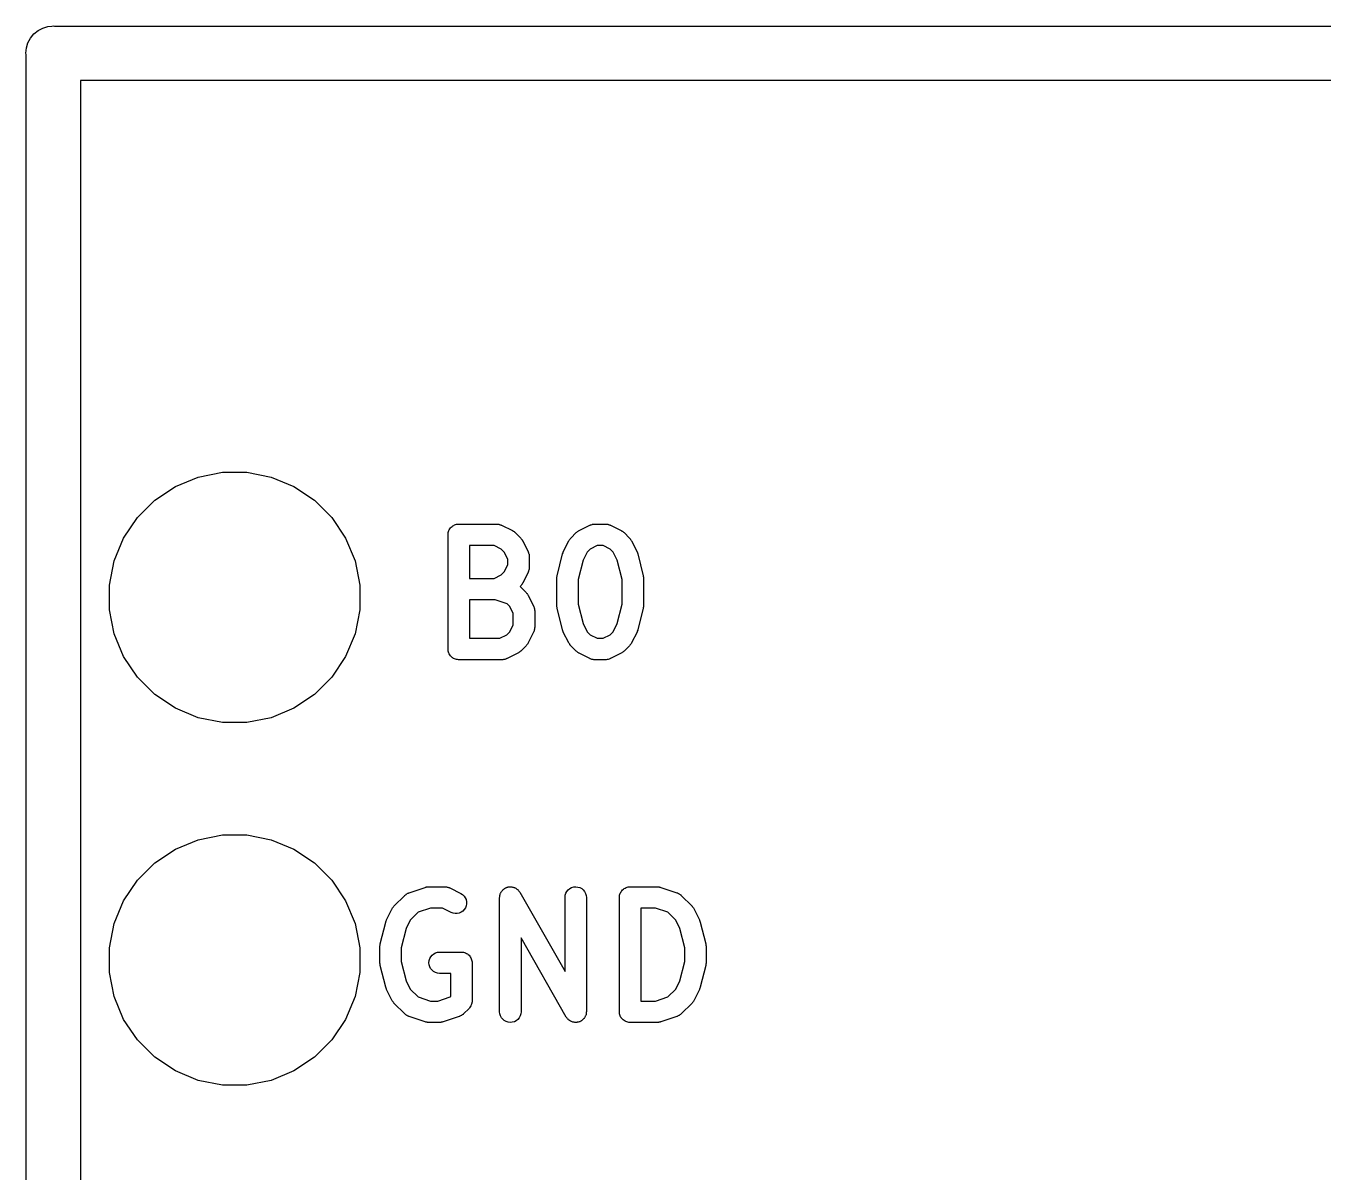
# Model space of a CAD drawing. Extents: x 333.8 to 352, y -81 to -25.2.
# Drawn here: x 333.82 to 342.9, y -33.23 to -25.21 of the extents above; entities that cross this region are included whole.
import ezdxf

# ---------------------------------------------------------------- set-up
doc = ezdxf.new("R2010")
doc.units = 0
doc.layers.add('BLACK', color=7, linetype='CONTINUOUS')

msp = doc.modelspace()

# ---------------------------------------------------------------- linework, layer by layer
at = {"layer": 'BLACK', "linetype": 'CONTINUOUS'}
for p, q in [((333.875, -25.2646), (333.904, -25.2408)), ((333.904, -25.2408), (333.937, -25.2232)), ((333.937, -25.2232), (333.973, -25.2123)), ((333.973, -25.2123), (334.001, -25.2095)), ((334.001, -25.2095), (334.01, -25.2086)), ((334.01, -25.2086), (334.019, -25.2095)), ((334.019, -25.2095), (351.781, -25.2095)), ((333.822, -25.3627), (333.833, -25.3267)), ((333.833, -25.3267), (333.851, -25.2937)), ((333.851, -25.2937), (333.875, -25.2646)), ((333.819, -25.4), (333.822, -25.3627)), ((333.82, -25.4094), (333.819, -25.4)), ((333.82, -58.4106), (333.82, -25.4094)), ((334.2, -25.5905), (334.2, -58.2295)), ((351.599, -25.5905), (334.2, -25.5905)), ((334.865, -28.4334), (335.024, -28.3674)), ((335.024, -28.3674), (335.194, -28.3337)), ((335.194, -28.3337), (335.366, -28.3337)), ((335.366, -28.3337), (335.536, -28.3674)), ((335.536, -28.3674), (335.695, -28.4334)), ((334.721, -28.5293), (334.865, -28.4334)), ((335.695, -28.4334), (335.839, -28.5293)), ((334.599, -28.6514), (334.721, -28.5293)), ((335.839, -28.5293), (335.961, -28.6514)), ((334.503, -28.7949), (334.599, -28.6514)), ((335.961, -28.6514), (336.057, -28.7949)), ((336.774, -28.7638), (336.775, -28.7568)), ((336.774, -28.7709), (336.774, -28.7638)), ((336.774, -28.7714), (336.774, -28.7709)), ((336.774, -28.7719), (336.774, -28.7714)), ((336.774, -28.7714), (336.774, -28.7714)), ((336.774, -28.7714), (336.774, -28.7714)), ((336.774, -29.5719), (336.774, -28.7719)), ((336.775, -28.7563), (336.777, -28.7496)), ((336.775, -28.7566), (336.775, -28.7563)), ((336.775, -28.7568), (336.775, -28.7566)), ((336.777, -28.7496), (336.779, -28.7428)), ((336.779, -28.7428), (336.78, -28.7426)), ((336.78, -28.7424), (336.783, -28.7361)), ((336.78, -28.7426), (336.78, -28.7424)), ((336.783, -28.7361), (336.786, -28.73)), ((336.786, -28.73), (336.787, -28.7298)), ((336.787, -28.7295), (336.791, -28.7241)), ((336.787, -28.7298), (336.787, -28.7295)), ((336.791, -28.7241), (336.796, -28.7187)), ((336.796, -28.7183), (336.802, -28.7139)), ((336.796, -28.7185), (336.796, -28.7183)), ((336.796, -28.7187), (336.796, -28.7185)), ((336.802, -28.7139), (336.807, -28.7094)), ((336.807, -28.7091), (336.814, -28.7059)), ((336.807, -28.7093), (336.807, -28.7091)), ((336.807, -28.7094), (336.807, -28.7093)), ((336.814, -28.7059), (336.82, -28.7026)), ((336.82, -28.7024), (336.827, -28.7004)), ((336.82, -28.7025), (336.82, -28.7024)), ((336.82, -28.7026), (336.82, -28.7025)), ((336.827, -28.7004), (336.834, -28.6983)), ((336.834, -28.6982), (336.841, -28.6976)), ((336.834, -28.6983), (336.834, -28.6982)), ((336.834, -28.6983), (336.834, -28.6983)), ((336.841, -28.6976), (336.849, -28.6969)), ((336.849, -28.6969), (337.115, -28.6969)), ((337.115, -28.6969), (337.116, -28.6969)), ((337.116, -28.6969), (337.118, -28.6972)), ((337.118, -28.6972), (337.121, -28.6971)), ((337.121, -28.6971), (337.126, -28.698)), ((337.126, -28.698), (337.131, -28.6985)), ((337.131, -28.6985), (337.133, -28.6992)), ((337.133, -28.6992), (337.135, -28.6996)), ((337.135, -28.6996), (337.14, -28.7014)), ((337.14, -28.7014), (337.145, -28.703)), ((337.145, -28.703), (337.147, -28.704)), ((337.147, -28.704), (337.149, -28.7048)), ((337.149, -28.7048), (337.225, -28.7429)), ((337.225, -28.7429), (337.226, -28.7434)), ((337.226, -28.7434), (337.229, -28.7457)), ((337.229, -28.7457), (337.233, -28.7477)), ((337.233, -28.7477), (337.236, -28.7497)), ((337.236, -28.7497), (337.238, -28.7514)), ((337.238, -28.7514), (337.241, -28.7543)), ((337.241, -28.7543), (337.244, -28.757)), ((337.244, -28.757), (337.283, -28.7951)), ((337.634, -28.7951), (337.672, -28.757)), ((337.672, -28.7562), (337.676, -28.7536)), ((337.672, -28.757), (337.672, -28.7562)), ((337.676, -28.7536), (337.679, -28.7507)), ((337.679, -28.7507), (337.681, -28.749)), ((337.681, -28.749), (337.684, -28.7471)), ((337.684, -28.7471), (337.688, -28.7452)), ((337.688, -28.7452), (337.691, -28.7429)), ((337.691, -28.7429), (337.767, -28.7048)), ((337.767, -28.7048), (337.768, -28.7044)), ((337.768, -28.7044), (337.77, -28.7036)), ((337.77, -28.7036), (337.772, -28.7026)), ((337.772, -28.7026), (337.777, -28.7011)), ((337.777, -28.7011), (337.782, -28.6993)), ((337.782, -28.6993), (337.784, -28.699)), ((337.784, -28.699), (337.786, -28.6983)), ((337.786, -28.6983), (337.791, -28.6978)), ((337.791, -28.6978), (337.797, -28.697)), ((337.797, -28.697), (337.799, -28.6971)), ((337.799, -28.6971), (337.801, -28.6969)), ((337.801, -28.6969), (337.877, -28.6969)), ((337.877, -28.6969), (337.878, -28.6969)), ((337.878, -28.6969), (337.88, -28.6972)), ((337.88, -28.6972), (337.883, -28.6971)), ((337.883, -28.6971), (337.888, -28.698)), ((337.888, -28.698), (337.893, -28.6985)), ((337.893, -28.6985), (337.895, -28.6992)), ((337.895, -28.6992), (337.897, -28.6996)), ((337.897, -28.6996), (337.902, -28.7014)), ((337.902, -28.7014), (337.907, -28.703)), ((337.907, -28.703), (337.909, -28.704)), ((337.909, -28.704), (337.911, -28.7048)), ((337.911, -28.7048), (337.987, -28.7429)), ((337.987, -28.7429), (337.988, -28.7434)), ((337.988, -28.7434), (337.991, -28.7457)), ((337.991, -28.7457), (337.995, -28.7477)), ((337.995, -28.7477), (337.997, -28.7497)), ((337.997, -28.7497), (338, -28.7514)), ((338, -28.7514), (338.003, -28.7543)), ((338.003, -28.7543), (338.006, -28.757)), ((338.006, -28.757), (338.044, -28.7951)), ((334.437, -28.9544), (334.503, -28.7949)), ((336.057, -28.7949), (336.123, -28.9544)), ((336.924, -28.8469), (336.924, -29.0779)), ((337.097, -28.8469), (336.924, -28.8469)), ((337.147, -28.8716), (337.097, -28.8469)), ((337.168, -28.8925), (337.147, -28.8716)), ((337.283, -28.7951), (337.283, -28.7958)), ((337.283, -28.7958), (337.286, -28.7991)), ((337.286, -28.7991), (337.289, -28.8022)), ((337.289, -28.8022), (337.29, -28.8048)), ((337.29, -28.8048), (337.292, -28.8072)), ((337.292, -28.8072), (337.294, -28.811)), ((337.294, -28.811), (337.297, -28.8146)), ((337.297, -28.8146), (337.335, -28.8907)), ((337.581, -28.8907), (337.62, -28.8146)), ((337.62, -28.8136), (337.622, -28.8101)), ((337.62, -28.8146), (337.62, -28.8136)), ((337.622, -28.8101), (337.624, -28.8064)), ((337.624, -28.8064), (337.626, -28.804)), ((337.626, -28.804), (337.628, -28.8013)), ((337.628, -28.8013), (337.631, -28.7983)), ((337.631, -28.7983), (337.634, -28.7951)), ((337.769, -28.8716), (337.748, -28.8925)), ((337.819, -28.8469), (337.769, -28.8716)), ((337.859, -28.8469), (337.819, -28.8469)), ((337.909, -28.8716), (337.859, -28.8469)), ((337.93, -28.8925), (337.909, -28.8716)), ((338.044, -28.7951), (338.045, -28.7958)), ((338.045, -28.7958), (338.048, -28.7991)), ((338.048, -28.7991), (338.051, -28.8022)), ((338.051, -28.8022), (338.052, -28.8048)), ((338.052, -28.8048), (338.054, -28.8072)), ((338.054, -28.8072), (338.056, -28.811)), ((338.056, -28.811), (338.058, -28.8146)), ((338.058, -28.8146), (338.097, -28.8907)), ((334.404, -29.1237), (334.437, -28.9544)), ((336.123, -28.9544), (336.156, -29.1237)), ((337.193, -28.942), (337.168, -28.8925)), ((337.193, -28.9828), (337.193, -28.942)), ((337.335, -28.8907), (337.335, -28.8917)), ((337.335, -28.8917), (337.336, -28.8938)), ((337.336, -28.8938), (337.337, -28.8957)), ((337.337, -28.8957), (337.338, -28.9006)), ((337.338, -28.9006), (337.34, -28.9054)), ((337.34, -28.9054), (337.341, -28.9076)), ((337.341, -28.9076), (337.341, -28.9097)), ((337.341, -28.9097), (337.342, -28.9148)), ((337.342, -28.9148), (337.342, -28.9199)), ((337.342, -28.9199), (337.342, -28.9221)), ((337.342, -28.9221), (337.343, -28.9243)), ((337.343, -28.9243), (337.343, -29.0005)), ((337.538, -29.0585), (337.576, -28.9061)), ((337.576, -28.9044), (337.579, -28.8979)), ((337.576, -28.9048), (337.576, -28.9044)), ((337.576, -28.9051), (337.576, -28.9048)), ((337.576, -28.9061), (337.576, -28.9051)), ((337.579, -28.8979), (337.581, -28.8914)), ((337.581, -28.8911), (337.581, -28.8907)), ((337.581, -28.8914), (337.581, -28.8911)), ((337.719, -28.9505), (337.685, -29.0859)), ((337.748, -28.8925), (337.719, -28.9505)), ((337.959, -28.9505), (337.93, -28.8925)), ((337.993, -29.0859), (337.959, -28.9505)), ((338.097, -28.8907), (338.097, -28.8917)), ((338.097, -28.8917), (338.097, -28.892)), ((338.097, -28.892), (338.097, -28.8923)), ((338.097, -28.8923), (338.1, -28.8989)), ((338.1, -28.8989), (338.102, -28.9054)), ((338.102, -28.9054), (338.102, -28.9058)), ((338.102, -28.9058), (338.102, -28.9061)), ((338.102, -28.9061), (338.14, -29.0585)), ((337.097, -29.0779), (337.147, -29.0531)), ((337.147, -29.0531), (337.168, -29.0322)), ((337.168, -29.0322), (337.193, -28.9828)), ((337.335, -29.034), (337.297, -29.1102)), ((337.337, -29.03), (337.335, -29.032)), ((337.335, -29.032), (337.335, -29.034)), ((337.338, -29.0251), (337.337, -29.03)), ((337.34, -29.0203), (337.338, -29.0251)), ((337.341, -29.0161), (337.34, -29.0182)), ((337.34, -29.0182), (337.34, -29.0203)), ((337.342, -29.011), (337.341, -29.0161)), ((337.343, -29.0015), (337.342, -29.0037)), ((337.342, -29.0037), (337.342, -29.0059)), ((337.342, -29.0059), (337.342, -29.011)), ((337.343, -29.0005), (337.343, -29.0015)), ((337.537, -29.0598), (337.538, -29.0585)), ((338.14, -29.0585), (338.141, -29.0595)), ((334.404, -29.2963), (334.404, -29.1237)), ((336.156, -29.1237), (336.156, -29.2963)), ((336.924, -29.0779), (337.097, -29.0779)), ((337.283, -29.1297), (337.278, -29.1341)), ((337.278, -29.1341), (337.279, -29.1349)), ((337.279, -29.1349), (337.281, -29.1365)), ((337.281, -29.1365), (337.283, -29.1379)), ((337.285, -29.1264), (337.283, -29.1297)), ((337.283, -29.1379), (337.321, -29.176)), ((337.288, -29.1234), (337.285, -29.1264)), ((337.29, -29.1208), (337.288, -29.1234)), ((337.292, -29.1184), (337.29, -29.1208)), ((337.294, -29.1147), (337.292, -29.1184)), ((337.296, -29.1111), (337.294, -29.1147)), ((337.297, -29.1102), (337.296, -29.1111)), ((337.535, -29.0756), (337.536, -29.0743)), ((337.535, -29.0767), (337.535, -29.0756)), ((337.535, -29.2671), (337.535, -29.0767)), ((337.536, -29.067), (337.537, -29.0611)), ((337.536, -29.073), (337.536, -29.067)), ((337.536, -29.0743), (337.536, -29.073)), ((337.537, -29.0611), (337.537, -29.0598)), ((337.685, -29.0859), (337.685, -29.2579)), ((337.993, -29.2579), (337.993, -29.0859)), ((338.141, -29.0595), (338.141, -29.0608)), ((338.141, -29.0608), (338.141, -29.0621)), ((338.141, -29.0621), (338.142, -29.0681)), ((338.142, -29.0681), (338.143, -29.074)), ((338.143, -29.074), (338.142, -29.0753)), ((338.142, -29.0753), (338.143, -29.0767)), ((338.143, -29.0767), (338.143, -29.2671)), ((336.924, -29.2279), (336.924, -29.4969)), ((337.103, -29.2279), (336.924, -29.2279)), ((337.189, -29.2565), (337.103, -29.2279)), ((337.321, -29.176), (337.321, -29.1768)), ((337.321, -29.1768), (337.324, -29.1801)), ((337.324, -29.1801), (337.327, -29.1831)), ((337.327, -29.1831), (337.329, -29.1858)), ((337.329, -29.1858), (337.33, -29.1882)), ((337.33, -29.1882), (337.332, -29.1919)), ((337.332, -29.1919), (337.335, -29.1955)), ((337.335, -29.1955), (337.373, -29.2717)), ((334.437, -29.4656), (334.404, -29.2963)), ((336.156, -29.2963), (336.123, -29.4656)), ((337.206, -29.2735), (337.189, -29.2565)), ((337.231, -29.3229), (337.206, -29.2735)), ((337.231, -29.4018), (337.231, -29.3229)), ((337.373, -29.2717), (337.373, -29.2726)), ((337.373, -29.2726), (337.374, -29.2747)), ((337.374, -29.2747), (337.375, -29.2767)), ((337.375, -29.2767), (337.376, -29.2816)), ((337.376, -29.2816), (337.378, -29.2864)), ((337.378, -29.2864), (337.379, -29.2886)), ((337.379, -29.2886), (337.379, -29.2907)), ((337.379, -29.2907), (337.38, -29.2958)), ((337.38, -29.2958), (337.381, -29.3008)), ((337.381, -29.3008), (337.38, -29.303)), ((337.38, -29.303), (337.381, -29.3052)), ((337.381, -29.3052), (337.381, -29.4195)), ((337.536, -29.2685), (337.535, -29.2671)), ((337.535, -29.2698), (337.536, -29.2685)), ((337.536, -29.2757), (337.535, -29.2698)), ((337.537, -29.2817), (337.536, -29.2757)), ((337.537, -29.283), (337.537, -29.2817)), ((337.537, -29.2843), (337.537, -29.283)), ((337.538, -29.2853), (337.537, -29.2843)), ((337.576, -29.4377), (337.538, -29.2853)), ((337.685, -29.2579), (337.719, -29.3933)), ((337.959, -29.3933), (337.993, -29.2579)), ((338.14, -29.2853), (338.102, -29.4377)), ((338.141, -29.284), (338.14, -29.2853)), ((338.142, -29.2768), (338.141, -29.2827)), ((338.141, -29.2827), (338.141, -29.284)), ((338.143, -29.2682), (338.142, -29.2695)), ((338.142, -29.2695), (338.142, -29.2709)), ((338.142, -29.2709), (338.142, -29.2768)), ((338.143, -29.2671), (338.143, -29.2682)), ((337.206, -29.4513), (337.231, -29.4018)), ((337.381, -29.4206), (337.38, -29.4228)), ((337.381, -29.4195), (337.381, -29.4206)), ((337.719, -29.3933), (337.748, -29.4513)), ((337.93, -29.4513), (337.959, -29.3933)), ((334.503, -29.6251), (334.437, -29.4656)), ((336.123, -29.4656), (336.057, -29.6251)), ((336.924, -29.4969), (337.136, -29.4969)), ((337.136, -29.4969), (337.185, -29.4722)), ((337.185, -29.4722), (337.206, -29.4513)), ((337.373, -29.4531), (337.335, -29.5293)), ((337.374, -29.451), (337.373, -29.4531)), ((337.375, -29.4491), (337.374, -29.451)), ((337.376, -29.4442), (337.375, -29.4491)), ((337.378, -29.4394), (337.376, -29.4442)), ((337.379, -29.4351), (337.378, -29.4372)), ((337.378, -29.4372), (337.378, -29.4394)), ((337.38, -29.43), (337.379, -29.4351)), ((337.38, -29.4228), (337.38, -29.425)), ((337.38, -29.425), (337.38, -29.43)), ((337.576, -29.438), (337.576, -29.4377)), ((337.576, -29.4384), (337.576, -29.438)), ((337.578, -29.4449), (337.576, -29.4384)), ((337.581, -29.4515), (337.578, -29.4449)), ((337.581, -29.4518), (337.581, -29.4515)), ((337.581, -29.4521), (337.581, -29.4518)), ((337.581, -29.4531), (337.581, -29.4521)), ((337.62, -29.5293), (337.581, -29.4531)), ((337.748, -29.4513), (337.769, -29.4722)), ((337.769, -29.4722), (337.819, -29.4969)), ((337.819, -29.4969), (337.859, -29.4969)), ((337.859, -29.4969), (337.909, -29.4722)), ((337.909, -29.4722), (337.93, -29.4513)), ((338.097, -29.4531), (338.058, -29.5293)), ((338.099, -29.4459), (338.097, -29.4524)), ((338.097, -29.4524), (338.097, -29.4527)), ((338.097, -29.4527), (338.097, -29.4531)), ((338.102, -29.4394), (338.099, -29.4459)), ((338.102, -29.4377), (338.102, -29.4387)), ((338.102, -29.4387), (338.102, -29.4391)), ((338.102, -29.4391), (338.102, -29.4394)), ((336.774, -29.5789), (336.774, -29.5719)), ((336.775, -29.586), (336.774, -29.5789)), ((336.775, -29.5862), (336.775, -29.586)), ((336.775, -29.5865), (336.775, -29.5862)), ((336.777, -29.5932), (336.775, -29.5865)), ((336.779, -29.6), (336.777, -29.5932)), ((336.779, -29.6002), (336.779, -29.6)), ((336.779, -29.6005), (336.779, -29.6002)), ((336.782, -29.6067), (336.779, -29.6005)), ((337.263, -29.6009), (337.187, -29.639)), ((337.267, -29.5986), (337.263, -29.6009)), ((337.27, -29.5967), (337.267, -29.5986)), ((337.273, -29.5948), (337.27, -29.5967)), ((337.275, -29.5931), (337.273, -29.5948)), ((337.278, -29.5902), (337.275, -29.5931)), ((337.282, -29.5876), (337.278, -29.5902)), ((337.283, -29.5868), (337.282, -29.5876)), ((337.321, -29.5487), (337.283, -29.5868)), ((337.323, -29.5455), (337.321, -29.5487)), ((337.326, -29.5425), (337.323, -29.5455)), ((337.328, -29.5398), (337.326, -29.5425)), ((337.33, -29.5374), (337.328, -29.5398)), ((337.332, -29.5337), (337.33, -29.5374)), ((337.334, -29.5302), (337.332, -29.5337)), ((337.335, -29.5293), (337.334, -29.5302)), ((337.622, -29.5328), (337.62, -29.5293)), ((337.624, -29.5366), (337.622, -29.5328)), ((337.626, -29.539), (337.624, -29.5366)), ((337.627, -29.5416), (337.626, -29.539)), ((337.63, -29.5447), (337.627, -29.5416)), ((337.633, -29.548), (337.63, -29.5447)), ((337.634, -29.5487), (337.633, -29.548)), ((337.672, -29.5868), (337.634, -29.5487)), ((337.675, -29.5895), (337.672, -29.5868)), ((337.678, -29.5925), (337.675, -29.5895)), ((337.681, -29.5942), (337.678, -29.5925)), ((337.683, -29.5961), (337.681, -29.5942)), ((337.687, -29.5981), (337.683, -29.5961)), ((337.69, -29.6004), (337.687, -29.5981)), ((337.691, -29.6009), (337.69, -29.6004)), ((337.767, -29.639), (337.691, -29.6009)), ((337.987, -29.6009), (337.911, -29.639)), ((337.99, -29.5986), (337.987, -29.6009)), ((337.994, -29.5967), (337.99, -29.5986)), ((337.997, -29.5948), (337.994, -29.5967)), ((337.999, -29.5931), (337.997, -29.5948)), ((338.002, -29.5902), (337.999, -29.5931)), ((338.006, -29.5876), (338.002, -29.5902)), ((338.044, -29.5487), (338.006, -29.5868)), ((338.006, -29.5868), (338.006, -29.5876)), ((338.047, -29.5455), (338.044, -29.5487)), ((338.05, -29.5425), (338.047, -29.5455)), ((338.052, -29.5399), (338.05, -29.5425)), ((338.054, -29.5374), (338.052, -29.5399)), ((338.056, -29.5337), (338.054, -29.5374)), ((338.058, -29.5302), (338.056, -29.5337)), ((338.058, -29.5293), (338.058, -29.5302)), ((334.599, -29.7686), (334.503, -29.6251)), ((336.057, -29.6251), (335.961, -29.7686)), ((336.786, -29.613), (336.782, -29.6067)), ((336.786, -29.6132), (336.786, -29.613)), ((336.786, -29.6134), (336.786, -29.6132)), ((336.791, -29.6189), (336.786, -29.6134)), ((336.795, -29.6244), (336.791, -29.6189)), ((336.795, -29.6245), (336.795, -29.6244)), ((336.795, -29.6248), (336.795, -29.6245)), ((336.801, -29.6292), (336.795, -29.6248)), ((336.806, -29.6338), (336.801, -29.6292)), ((336.806, -29.6339), (336.806, -29.6338)), ((336.807, -29.6341), (336.806, -29.6339)), ((336.813, -29.6374), (336.807, -29.6341)), ((336.819, -29.6408), (336.813, -29.6374)), ((336.819, -29.6409), (336.819, -29.6408)), ((336.819, -29.641), (336.819, -29.6409)), ((336.826, -29.6431), (336.819, -29.641)), ((336.833, -29.6453), (336.826, -29.6431)), ((336.833, -29.6454), (336.833, -29.6453)), ((336.833, -29.6453), (336.833, -29.6453)), ((336.84, -29.6461), (336.833, -29.6454)), ((336.847, -29.6469), (336.84, -29.6461)), ((336.848, -29.6469), (336.847, -29.6469)), ((336.849, -29.6469), (336.848, -29.6469)), ((336.848, -29.6469), (336.848, -29.6469)), ((336.848, -29.6469), (336.848, -29.6469)), ((337.153, -29.6469), (336.849, -29.6469)), ((337.155, -29.6467), (337.153, -29.6469)), ((337.158, -29.6468), (337.155, -29.6467)), ((337.163, -29.646), (337.158, -29.6468)), ((337.168, -29.6455), (337.163, -29.646)), ((337.17, -29.6448), (337.168, -29.6455)), ((337.172, -29.6445), (337.17, -29.6448)), ((337.177, -29.6427), (337.172, -29.6445)), ((337.182, -29.6412), (337.177, -29.6427)), ((337.184, -29.6402), (337.182, -29.6412)), ((337.186, -29.6394), (337.184, -29.6402)), ((337.187, -29.639), (337.186, -29.6394)), ((337.769, -29.6398), (337.767, -29.639)), ((337.771, -29.6408), (337.769, -29.6398)), ((337.776, -29.6424), (337.771, -29.6408)), ((337.781, -29.6442), (337.776, -29.6424)), ((337.783, -29.6446), (337.781, -29.6442)), ((337.785, -29.6453), (337.783, -29.6446)), ((337.79, -29.6458), (337.785, -29.6453)), ((337.795, -29.6467), (337.79, -29.6458)), ((337.798, -29.6467), (337.795, -29.6467)), ((337.8, -29.6469), (337.798, -29.6467)), ((337.801, -29.6469), (337.8, -29.6469)), ((337.877, -29.6469), (337.801, -29.6469)), ((337.879, -29.6467), (337.877, -29.6469)), ((337.881, -29.6468), (337.879, -29.6467)), ((337.887, -29.646), (337.881, -29.6468)), ((337.892, -29.6455), (337.887, -29.646)), ((337.894, -29.6448), (337.892, -29.6455)), ((337.896, -29.6445), (337.894, -29.6448)), ((337.901, -29.6427), (337.896, -29.6445)), ((337.906, -29.6412), (337.901, -29.6427)), ((337.908, -29.6402), (337.906, -29.6412)), ((337.91, -29.6394), (337.908, -29.6402)), ((337.911, -29.639), (337.91, -29.6394)), ((334.721, -29.8907), (334.599, -29.7686)), ((335.961, -29.7686), (335.839, -29.8907)), ((334.865, -29.9866), (334.721, -29.8907)), ((335.839, -29.8907), (335.695, -29.9866)), ((335.024, -30.0526), (334.865, -29.9866)), ((335.194, -30.0863), (335.024, -30.0526)), ((335.536, -30.0526), (335.366, -30.0863)), ((335.695, -29.9866), (335.536, -30.0526)), ((335.366, -30.0863), (335.194, -30.0863)), ((335.024, -30.9074), (335.194, -30.8737)), ((335.194, -30.8737), (335.366, -30.8737)), ((335.366, -30.8737), (335.536, -30.9074)), ((334.865, -30.9734), (335.024, -30.9074)), ((335.536, -30.9074), (335.695, -30.9734)), ((334.721, -31.0693), (334.865, -30.9734)), ((335.695, -30.9734), (335.839, -31.0693)), ((334.599, -31.1914), (334.721, -31.0693)), ((335.839, -31.0693), (335.961, -31.1914)), ((334.503, -31.3349), (334.599, -31.1914)), ((335.961, -31.1914), (336.057, -31.3349)), ((336.62, -31.2395), (336.624, -31.2383)), ((336.624, -31.2383), (336.628, -31.238)), ((336.628, -31.238), (336.631, -31.2374)), ((336.631, -31.2374), (336.635, -31.2373)), ((336.635, -31.2373), (336.639, -31.2369)), ((336.639, -31.2369), (336.753, -31.2369)), ((336.753, -31.2369), (336.754, -31.2369)), ((336.754, -31.2369), (336.757, -31.2372)), ((336.757, -31.2372), (336.759, -31.2371)), ((336.759, -31.2371), (336.764, -31.238)), ((336.764, -31.238), (336.769, -31.2385)), ((336.769, -31.2385), (336.771, -31.2392)), ((337.192, -31.2396), (337.196, -31.2382)), ((337.196, -31.2382), (337.199, -31.238)), ((337.199, -31.238), (337.201, -31.2375)), ((337.201, -31.2375), (337.206, -31.2373)), ((337.206, -31.2373), (337.211, -31.2369)), ((337.211, -31.2369), (337.213, -31.2372)), ((337.213, -31.2372), (337.216, -31.2371)), ((337.216, -31.2371), (337.221, -31.2379)), ((337.221, -31.2379), (337.226, -31.2384)), ((337.226, -31.2384), (337.228, -31.2392)), ((337.639, -31.2424), (337.654, -31.2382)), ((337.654, -31.2382), (337.668, -31.2369)), ((337.668, -31.2369), (337.683, -31.2384)), ((337.683, -31.2384), (337.697, -31.2428)), ((338.027, -31.2404), (338.034, -31.2383)), ((338.034, -31.2382), (338.041, -31.2376)), ((338.034, -31.2383), (338.034, -31.2382)), ((338.034, -31.2383), (338.034, -31.2383)), ((338.041, -31.2376), (338.049, -31.2369)), ((338.049, -31.2369), (338.239, -31.2369)), ((338.239, -31.2369), (338.24, -31.2369)), ((338.24, -31.2369), (338.244, -31.2374)), ((338.244, -31.2374), (338.248, -31.2375)), ((338.248, -31.2375), (338.251, -31.2382)), ((338.251, -31.2382), (338.255, -31.2385)), ((338.255, -31.2385), (338.259, -31.2398)), ((336.395, -31.3732), (336.472, -31.297)), ((336.472, -31.2962), (336.474, -31.2949)), ((336.472, -31.297), (336.472, -31.2962)), ((336.474, -31.2949), (336.476, -31.2933)), ((336.476, -31.2933), (336.48, -31.2903)), ((336.48, -31.2903), (336.484, -31.2871)), ((336.484, -31.2871), (336.486, -31.2861)), ((336.486, -31.2861), (336.488, -31.2848)), ((336.488, -31.2848), (336.492, -31.2827)), ((336.492, -31.2827), (336.497, -31.2804)), ((336.497, -31.2804), (336.499, -31.2797)), ((336.499, -31.2797), (336.501, -31.2788)), ((336.501, -31.2788), (336.615, -31.2408)), ((336.615, -31.2408), (336.616, -31.2404)), ((336.616, -31.2404), (336.62, -31.2395)), ((336.771, -31.2392), (336.773, -31.2396)), ((336.773, -31.2396), (336.778, -31.2414)), ((336.778, -31.2414), (336.783, -31.243)), ((336.783, -31.243), (336.785, -31.244)), ((336.785, -31.244), (336.787, -31.2448)), ((336.787, -31.2448), (336.863, -31.2829)), ((336.863, -31.2829), (336.864, -31.2834)), ((336.864, -31.2834), (336.876, -31.2914)), ((336.876, -31.2914), (336.887, -31.3016)), ((336.887, -31.3016), (336.895, -31.3136)), ((336.895, -31.3136), (336.901, -31.327)), ((336.901, -31.327), (336.904, -31.3413)), ((337.135, -31.3109), (337.136, -31.3083)), ((337.135, -31.3119), (337.135, -31.3109)), ((337.135, -32.1119), (337.135, -31.3119)), ((337.136, -31.3058), (337.137, -31.3011)), ((337.136, -31.3083), (337.136, -31.3058)), ((337.137, -31.2963), (337.138, -31.2939)), ((337.137, -31.3011), (337.137, -31.2963)), ((337.138, -31.2914), (337.14, -31.2869)), ((337.138, -31.2939), (337.138, -31.2914)), ((337.14, -31.2869), (337.141, -31.2824)), ((337.141, -31.2824), (337.143, -31.2801)), ((337.143, -31.2801), (337.144, -31.2778)), ((337.144, -31.2778), (337.146, -31.2738)), ((337.146, -31.2738), (337.149, -31.2695)), ((337.149, -31.2695), (337.15, -31.2676)), ((337.15, -31.2676), (337.152, -31.2655)), ((337.152, -31.2655), (337.155, -31.262)), ((337.155, -31.262), (337.158, -31.2583)), ((337.158, -31.2583), (337.16, -31.2567)), ((337.16, -31.2567), (337.162, -31.2549)), ((337.162, -31.2549), (337.166, -31.2522)), ((337.166, -31.2522), (337.169, -31.2491)), ((337.169, -31.2491), (337.172, -31.248)), ((337.172, -31.248), (337.174, -31.2465)), ((337.174, -31.2465), (337.178, -31.2446)), ((337.178, -31.2446), (337.182, -31.2424)), ((337.182, -31.2424), (337.185, -31.2416)), ((337.185, -31.2416), (337.187, -31.2406)), ((337.187, -31.2406), (337.192, -31.2396)), ((337.228, -31.2392), (337.23, -31.2396)), ((337.23, -31.2396), (337.235, -31.2413)), ((337.235, -31.2413), (337.239, -31.2428)), ((337.239, -31.2428), (337.242, -31.244)), ((337.242, -31.244), (337.244, -31.2449)), ((337.244, -31.2449), (337.248, -31.2474)), ((337.248, -31.2474), (337.252, -31.2497)), ((337.252, -31.2497), (337.254, -31.2513)), ((337.254, -31.2513), (337.256, -31.2527)), ((337.256, -31.2527), (337.26, -31.256)), ((337.26, -31.256), (337.264, -31.2591)), ((337.264, -31.2591), (337.265, -31.261)), ((337.265, -31.261), (337.267, -31.2628)), ((337.267, -31.2628), (337.27, -31.2667)), ((337.27, -31.2667), (337.273, -31.2704)), ((337.273, -31.2704), (337.274, -31.2726)), ((337.274, -31.2726), (337.276, -31.2747)), ((337.276, -31.2747), (337.593, -31.8295)), ((337.593, -31.3109), (337.594, -31.2963)), ((337.593, -31.3119), (337.593, -31.3109)), ((337.593, -31.8295), (337.593, -31.3119)), ((337.594, -31.2963), (337.599, -31.2824)), ((337.599, -31.2824), (337.606, -31.2695)), ((337.606, -31.2695), (337.615, -31.2583)), ((337.615, -31.2583), (337.627, -31.2491)), ((337.627, -31.2491), (337.639, -31.2424)), ((337.697, -31.2428), (337.71, -31.2497)), ((337.71, -31.2497), (337.721, -31.2591)), ((337.721, -31.2591), (337.73, -31.2704)), ((337.73, -31.2704), (337.737, -31.2833)), ((337.737, -31.2833), (337.741, -31.2973)), ((337.741, -31.2973), (337.743, -31.3119)), ((337.743, -31.3119), (337.743, -32.1119)), ((337.974, -31.3038), (337.975, -31.2968)), ((337.974, -31.3109), (337.974, -31.3038)), ((337.974, -31.3114), (337.974, -31.3109)), ((337.974, -31.3119), (337.974, -31.3114)), ((337.974, -31.3114), (337.974, -31.3114)), ((337.974, -31.3114), (337.974, -31.3114)), ((337.974, -32.1119), (337.974, -31.3119)), ((337.975, -31.2963), (337.977, -31.2896)), ((337.975, -31.2966), (337.975, -31.2963)), ((337.975, -31.2968), (337.975, -31.2966)), ((337.977, -31.2896), (337.979, -31.2828)), ((337.979, -31.2828), (337.98, -31.2826)), ((337.98, -31.2824), (337.983, -31.2761)), ((337.98, -31.2826), (337.98, -31.2824)), ((337.983, -31.2761), (337.986, -31.27)), ((337.986, -31.27), (337.987, -31.2698)), ((337.987, -31.2695), (337.991, -31.2641)), ((337.987, -31.2698), (337.987, -31.2695)), ((337.991, -31.2641), (337.996, -31.2587)), ((337.996, -31.2583), (338.002, -31.2539)), ((337.996, -31.2585), (337.996, -31.2583)), ((337.996, -31.2587), (337.996, -31.2585)), ((338.002, -31.2539), (338.007, -31.2494)), ((338.007, -31.2491), (338.014, -31.2459)), ((338.007, -31.2493), (338.007, -31.2491)), ((338.007, -31.2494), (338.007, -31.2493)), ((338.014, -31.2459), (338.02, -31.2426)), ((338.02, -31.2424), (338.027, -31.2404)), ((338.02, -31.2425), (338.02, -31.2424)), ((338.02, -31.2426), (338.02, -31.2425)), ((338.259, -31.2398), (338.263, -31.2408)), ((338.263, -31.2408), (338.377, -31.2788)), ((338.377, -31.2788), (338.378, -31.2792)), ((338.378, -31.2792), (338.38, -31.2801)), ((338.38, -31.2801), (338.382, -31.2808)), ((338.382, -31.2808), (338.387, -31.2832)), ((338.387, -31.2832), (338.391, -31.2853)), ((338.391, -31.2853), (338.393, -31.2866)), ((338.393, -31.2866), (338.395, -31.2877)), ((338.395, -31.2877), (338.399, -31.2909)), ((338.399, -31.2909), (338.403, -31.2939)), ((338.403, -31.2939), (338.405, -31.2956)), ((338.405, -31.2956), (338.406, -31.297)), ((338.406, -31.297), (338.483, -31.3732)), ((334.437, -31.4944), (334.503, -31.3349)), ((336.057, -31.3349), (336.123, -31.4944)), ((336.343, -31.4688), (336.381, -31.3926)), ((336.381, -31.3926), (336.382, -31.3917)), ((336.382, -31.3917), (336.384, -31.3882)), ((336.384, -31.3882), (336.386, -31.3845)), ((336.386, -31.3845), (336.388, -31.3821)), ((336.388, -31.3821), (336.39, -31.3794)), ((336.39, -31.3794), (336.393, -31.3764)), ((336.393, -31.3764), (336.395, -31.3732)), ((336.565, -31.4156), (336.51, -31.4706)), ((336.651, -31.3869), (336.565, -31.4156)), ((336.736, -31.3869), (336.651, -31.3869)), ((336.796, -31.4171), (336.736, -31.3869)), ((336.81, -31.4223), (336.796, -31.4171)), ((336.866, -31.4153), (336.853, -31.4212)), ((336.878, -31.4069), (336.866, -31.4153)), ((336.888, -31.3963), (336.878, -31.4069)), ((336.896, -31.384), (336.888, -31.3963)), ((336.902, -31.3704), (336.896, -31.384)), ((336.904, -31.356), (336.902, -31.3704)), ((336.904, -31.3413), (336.904, -31.356)), ((338.124, -31.3869), (338.124, -32.0369)), ((338.227, -31.3869), (338.124, -31.3869)), ((338.313, -31.4156), (338.227, -31.3869)), ((338.368, -31.4706), (338.313, -31.4156)), ((338.483, -31.3732), (338.483, -31.3739)), ((338.483, -31.3739), (338.486, -31.3772)), ((338.486, -31.3772), (338.489, -31.3803)), ((338.489, -31.3803), (338.49, -31.3829)), ((338.49, -31.3829), (338.492, -31.3853)), ((338.492, -31.3853), (338.494, -31.3891)), ((338.494, -31.3891), (338.497, -31.3926)), ((338.497, -31.3926), (338.535, -31.4688)), ((334.404, -31.6637), (334.437, -31.4944)), ((336.123, -31.4944), (336.156, -31.6637)), ((336.3, -31.6366), (336.338, -31.4842)), ((336.338, -31.4825), (336.341, -31.476)), ((336.338, -31.4829), (336.338, -31.4825)), ((336.338, -31.4832), (336.338, -31.4829)), ((336.338, -31.4842), (336.338, -31.4832)), ((336.341, -31.476), (336.343, -31.4695)), ((336.343, -31.4692), (336.343, -31.4688)), ((336.343, -31.4695), (336.343, -31.4692)), ((336.51, -31.4706), (336.481, -31.5286)), ((336.824, -31.4248), (336.81, -31.4223)), ((336.839, -31.4244), (336.824, -31.4248)), ((336.853, -31.4212), (336.839, -31.4244)), ((338.397, -31.5286), (338.368, -31.4706)), ((338.535, -31.4688), (338.535, -31.4698)), ((338.535, -31.4698), (338.535, -31.4701)), ((338.535, -31.4701), (338.535, -31.4704)), ((338.535, -31.4704), (338.538, -31.477)), ((338.538, -31.477), (338.54, -31.4835)), ((338.54, -31.4835), (338.54, -31.4839)), ((338.54, -31.4839), (338.54, -31.4842)), ((338.54, -31.4842), (338.578, -31.6366)), ((336.481, -31.5286), (336.447, -31.664)), ((337.602, -32.1491), (337.285, -31.5943)), ((337.285, -31.5943), (337.285, -32.1119)), ((338.431, -31.664), (338.397, -31.5286)), ((334.404, -31.8363), (334.404, -31.6637)), ((336.156, -31.6637), (336.156, -31.8363)), ((336.297, -31.651), (336.298, -31.6451)), ((336.297, -31.6524), (336.297, -31.651)), ((336.297, -31.6537), (336.297, -31.6524)), ((336.297, -31.6548), (336.297, -31.6537)), ((336.297, -31.769), (336.297, -31.6548)), ((336.298, -31.6451), (336.299, -31.6392)), ((336.299, -31.6379), (336.3, -31.6366)), ((336.299, -31.6392), (336.299, -31.6379)), ((336.447, -31.664), (336.447, -31.7598)), ((338.431, -31.7598), (338.431, -31.664)), ((338.578, -31.6366), (338.579, -31.6376)), ((338.579, -31.6376), (338.579, -31.6389)), ((338.579, -31.6389), (338.579, -31.6402)), ((338.579, -31.6402), (338.58, -31.6462)), ((338.58, -31.6462), (338.581, -31.6521)), ((338.581, -31.6521), (338.581, -31.6534)), ((338.581, -31.6534), (338.581, -31.6548)), ((338.581, -31.6548), (338.581, -31.769)), ((336.297, -31.7704), (336.297, -31.769)), ((336.297, -31.7717), (336.297, -31.7704)), ((336.298, -31.7776), (336.297, -31.7717)), ((336.299, -31.7836), (336.298, -31.7776)), ((336.447, -31.7598), (336.481, -31.8953)), ((336.64, -31.7685), (336.642, -31.754)), ((336.642, -31.7831), (336.64, -31.7685)), ((336.642, -31.754), (336.646, -31.74)), ((336.646, -31.7971), (336.642, -31.7831)), ((336.646, -31.74), (336.653, -31.7271)), ((336.653, -31.7271), (336.662, -31.7158)), ((336.662, -31.7158), (336.674, -31.7066)), ((336.674, -31.7066), (336.687, -31.6997)), ((336.687, -31.6997), (336.701, -31.6955)), ((336.701, -31.6955), (336.715, -31.694)), ((336.715, -31.694), (336.868, -31.694)), ((336.868, -31.694), (336.868, -31.694)), ((336.868, -31.694), (336.868, -31.694)), ((336.868, -31.694), (336.868, -31.6941)), ((336.868, -31.6941), (336.869, -31.6941)), ((336.869, -31.6941), (336.876, -31.6948)), ((336.876, -31.6948), (336.883, -31.6956)), ((336.883, -31.6956), (336.883, -31.6957)), ((336.883, -31.6957), (336.883, -31.6957)), ((336.883, -31.6957), (336.89, -31.6978)), ((336.89, -31.6978), (336.897, -31.6999)), ((336.897, -31.6999), (336.897, -31.7)), ((336.897, -31.7), (336.897, -31.7001)), ((336.897, -31.7001), (336.903, -31.7035)), ((336.903, -31.7035), (336.91, -31.7069)), ((336.91, -31.7069), (336.91, -31.707)), ((336.91, -31.707), (336.91, -31.7072)), ((336.91, -31.7072), (336.915, -31.7117)), ((336.915, -31.7117), (336.921, -31.7162)), ((336.921, -31.7162), (336.921, -31.7164)), ((336.921, -31.7164), (336.921, -31.7166)), ((336.921, -31.7166), (336.926, -31.722)), ((336.926, -31.722), (336.93, -31.7275)), ((336.93, -31.7275), (336.93, -31.7278)), ((336.93, -31.7278), (336.93, -31.728)), ((336.93, -31.728), (336.934, -31.7342)), ((336.934, -31.7342), (336.937, -31.7405)), ((336.937, -31.7405), (336.937, -31.7407)), ((336.937, -31.7407), (336.937, -31.741)), ((336.937, -31.741), (336.939, -31.7477)), ((336.939, -31.7477), (336.941, -31.7545)), ((336.941, -31.7545), (336.941, -31.7547)), ((336.941, -31.7547), (336.941, -31.755)), ((336.941, -31.755), (336.942, -31.762)), ((336.942, -31.762), (336.943, -31.769)), ((336.943, -31.769), (336.943, -32.0357)), ((338.397, -31.8953), (338.431, -31.7598)), ((338.58, -31.7787), (338.579, -31.7846)), ((338.581, -31.7728), (338.58, -31.7787)), ((338.581, -31.769), (338.581, -31.7701)), ((338.581, -31.7701), (338.581, -31.7714)), ((338.581, -31.7714), (338.581, -31.7728)), ((334.437, -32.0056), (334.404, -31.8363)), ((336.156, -31.8363), (336.123, -32.0056)), ((336.299, -31.7849), (336.299, -31.7836)), ((336.299, -31.7862), (336.299, -31.7849)), ((336.3, -31.7872), (336.299, -31.7862)), ((336.338, -31.9396), (336.3, -31.7872)), ((336.652, -31.8101), (336.646, -31.7971)), ((336.662, -31.8215), (336.652, -31.8101)), ((336.673, -31.8309), (336.662, -31.8215)), ((336.686, -31.838), (336.673, -31.8309)), ((336.7, -31.8424), (336.686, -31.838)), ((336.714, -31.844), (336.7, -31.8424)), ((336.715, -31.844), (336.714, -31.844)), ((336.793, -31.844), (336.715, -31.844)), ((336.793, -32.0046), (336.793, -31.844)), ((338.578, -31.7872), (338.54, -31.9396)), ((338.579, -31.7859), (338.578, -31.7872)), ((338.579, -31.7846), (338.579, -31.7859)), ((336.338, -31.9399), (336.338, -31.9396)), ((336.338, -31.9403), (336.338, -31.9399)), ((336.34, -31.9468), (336.338, -31.9403)), ((336.343, -31.9534), (336.34, -31.9468)), ((336.343, -31.9537), (336.343, -31.9534)), ((336.343, -31.954), (336.343, -31.9537)), ((336.343, -31.955), (336.343, -31.954)), ((336.381, -32.0312), (336.343, -31.955)), ((336.481, -31.8953), (336.51, -31.9532)), ((336.51, -31.9532), (336.565, -32.0083)), ((338.313, -32.0083), (338.368, -31.9532)), ((338.368, -31.9532), (338.397, -31.8953)), ((338.535, -31.955), (338.497, -32.0312)), ((338.537, -31.9478), (338.535, -31.9543)), ((338.535, -31.9543), (338.535, -31.9546)), ((338.535, -31.9546), (338.535, -31.955)), ((338.54, -31.9413), (338.537, -31.9478)), ((338.54, -31.9396), (338.54, -31.9406)), ((338.54, -31.9406), (338.54, -31.941)), ((338.54, -31.941), (338.54, -31.9413)), ((334.503, -32.1651), (334.437, -32.0056)), ((336.123, -32.0056), (336.057, -32.1651)), ((336.384, -32.0347), (336.381, -32.0312)), ((336.386, -32.0385), (336.384, -32.0347)), ((336.388, -32.0409), (336.386, -32.0385)), ((336.389, -32.0436), (336.388, -32.0409)), ((336.392, -32.0466), (336.389, -32.0436)), ((336.395, -32.0499), (336.392, -32.0466)), ((336.395, -32.0507), (336.395, -32.0499)), ((336.472, -32.1268), (336.395, -32.0507)), ((336.565, -32.0083), (336.651, -32.0369)), ((336.651, -32.0369), (336.703, -32.0369)), ((336.703, -32.0369), (336.789, -32.0083)), ((336.789, -32.0083), (336.793, -32.0046)), ((336.941, -32.0513), (336.939, -32.0579)), ((336.942, -32.0436), (336.941, -32.0505)), ((336.941, -32.0505), (336.941, -32.0509)), ((336.941, -32.0509), (336.941, -32.0513)), ((336.943, -32.0368), (336.942, -32.0436)), ((336.943, -32.0357), (336.943, -32.036)), ((336.943, -32.036), (336.943, -32.036)), ((336.943, -32.036), (336.943, -32.036)), ((336.943, -32.036), (336.943, -32.0368)), ((338.124, -32.0369), (338.227, -32.0369)), ((338.227, -32.0369), (338.313, -32.0083)), ((338.483, -32.0507), (338.406, -32.1268)), ((338.485, -32.0474), (338.483, -32.0507)), ((338.488, -32.0444), (338.485, -32.0474)), ((338.49, -32.0418), (338.488, -32.0444)), ((338.492, -32.0393), (338.49, -32.0418)), ((338.494, -32.0356), (338.492, -32.0393)), ((338.496, -32.0321), (338.494, -32.0356)), ((338.497, -32.0312), (338.496, -32.0321)), ((336.473, -32.1282), (336.472, -32.1268)), ((336.475, -32.1299), (336.473, -32.1282)), ((336.479, -32.1329), (336.475, -32.1299)), ((336.483, -32.1361), (336.479, -32.1329)), ((336.485, -32.1372), (336.483, -32.1361)), ((336.487, -32.1385), (336.485, -32.1372)), ((336.491, -32.1406), (336.487, -32.1385)), ((336.496, -32.143), (336.491, -32.1406)), ((336.498, -32.1437), (336.496, -32.143)), ((336.5, -32.1446), (336.498, -32.1437)), ((336.501, -32.145), (336.5, -32.1446)), ((336.615, -32.1831), (336.501, -32.145)), ((336.853, -32.145), (336.739, -32.1831)), ((336.855, -32.1441), (336.853, -32.145)), ((336.857, -32.1434), (336.855, -32.1441)), ((336.862, -32.1411), (336.857, -32.1434)), ((336.867, -32.139), (336.862, -32.1411)), ((336.868, -32.1377), (336.867, -32.139)), ((336.87, -32.1367), (336.868, -32.1377)), ((336.874, -32.1335), (336.87, -32.1367)), ((336.879, -32.1306), (336.874, -32.1335)), ((336.88, -32.129), (336.879, -32.1306)), ((336.882, -32.1276), (336.88, -32.129)), ((336.883, -32.1268), (336.882, -32.1276)), ((336.921, -32.0887), (336.883, -32.1268)), ((336.925, -32.0834), (336.921, -32.0887)), ((336.929, -32.0781), (336.925, -32.0834)), ((336.93, -32.0777), (336.929, -32.0781)), ((336.933, -32.0714), (336.93, -32.0774)), ((336.93, -32.0774), (336.93, -32.0777)), ((336.937, -32.0653), (336.933, -32.0714)), ((336.939, -32.0579), (336.937, -32.0645)), ((336.937, -32.0645), (336.937, -32.0649)), ((336.937, -32.0649), (336.937, -32.0653)), ((337.137, -32.1265), (337.135, -32.1119)), ((337.141, -32.1405), (337.137, -32.1265)), ((337.148, -32.1534), (337.141, -32.1405)), ((337.279, -32.1414), (337.272, -32.1543)), ((337.284, -32.1275), (337.279, -32.1414)), ((337.285, -32.113), (337.284, -32.1275)), ((337.285, -32.1119), (337.285, -32.113)), ((337.734, -32.146), (337.732, -32.1501)), ((337.735, -32.1437), (337.734, -32.146)), ((337.737, -32.1414), (337.735, -32.1437)), ((337.738, -32.1369), (337.737, -32.1414)), ((337.74, -32.1324), (337.738, -32.1369)), ((337.741, -32.1275), (337.74, -32.1299)), ((337.74, -32.1299), (337.74, -32.1324)), ((337.742, -32.118), (337.741, -32.1227)), ((337.741, -32.1227), (337.741, -32.1275)), ((337.743, -32.113), (337.742, -32.1155)), ((337.742, -32.1155), (337.742, -32.118)), ((337.743, -32.1119), (337.743, -32.113)), ((337.974, -32.1189), (337.974, -32.1119)), ((337.975, -32.126), (337.974, -32.1189)), ((337.975, -32.1262), (337.975, -32.126)), ((337.975, -32.1265), (337.975, -32.1262)), ((337.977, -32.1332), (337.975, -32.1265)), ((337.979, -32.14), (337.977, -32.1332)), ((337.979, -32.1402), (337.979, -32.14)), ((337.979, -32.1405), (337.979, -32.1402)), ((337.982, -32.1467), (337.979, -32.1405)), ((337.986, -32.153), (337.982, -32.1467)), ((338.377, -32.145), (338.263, -32.1831)), ((338.379, -32.1441), (338.377, -32.145)), ((338.381, -32.1434), (338.379, -32.1441)), ((338.386, -32.1411), (338.381, -32.1434)), ((338.39, -32.139), (338.386, -32.1411)), ((338.392, -32.1377), (338.39, -32.139)), ((338.394, -32.1367), (338.392, -32.1377)), ((338.398, -32.1335), (338.394, -32.1367)), ((338.402, -32.1306), (338.398, -32.1335)), ((338.404, -32.129), (338.402, -32.1306)), ((338.406, -32.1276), (338.404, -32.129)), ((338.406, -32.1268), (338.406, -32.1276)), ((334.599, -32.3086), (334.503, -32.1651)), ((336.057, -32.1651), (335.961, -32.3086)), ((336.619, -32.184), (336.615, -32.1831)), ((336.623, -32.1853), (336.619, -32.184)), ((336.627, -32.1856), (336.623, -32.1853)), ((336.63, -32.1863), (336.627, -32.1856)), ((336.634, -32.1864), (336.63, -32.1863)), ((336.638, -32.1869), (336.634, -32.1864)), ((336.639, -32.1869), (336.638, -32.1869)), ((336.715, -32.1869), (336.639, -32.1869)), ((336.719, -32.1865), (336.715, -32.1869)), ((336.724, -32.1864), (336.719, -32.1865)), ((336.727, -32.1858), (336.724, -32.1864)), ((336.73, -32.1855), (336.727, -32.1858)), ((336.734, -32.1843), (336.73, -32.1855)), ((336.738, -32.1834), (336.734, -32.1843)), ((336.739, -32.1831), (336.738, -32.1834)), ((337.157, -32.1648), (337.148, -32.1534)), ((337.168, -32.1741), (337.157, -32.1648)), ((337.181, -32.181), (337.168, -32.1741)), ((337.195, -32.1854), (337.181, -32.181)), ((337.21, -32.1869), (337.195, -32.1854)), ((337.224, -32.1856), (337.21, -32.1869)), ((337.239, -32.1814), (337.224, -32.1856)), ((337.251, -32.1747), (337.239, -32.1814)), ((337.263, -32.1655), (337.251, -32.1747)), ((337.272, -32.1543), (337.263, -32.1655)), ((337.604, -32.1512), (337.602, -32.1491)), ((337.605, -32.1534), (337.604, -32.1512)), ((337.608, -32.1571), (337.605, -32.1534)), ((337.611, -32.1611), (337.608, -32.1571)), ((337.613, -32.1628), (337.611, -32.1611)), ((337.614, -32.1648), (337.613, -32.1628)), ((337.618, -32.1678), (337.614, -32.1648)), ((337.622, -32.1711), (337.618, -32.1678)), ((337.624, -32.1725), (337.622, -32.1711)), ((337.626, -32.1741), (337.624, -32.1725)), ((337.63, -32.1764), (337.626, -32.1741)), ((337.634, -32.1789), (337.63, -32.1764)), ((337.636, -32.1798), (337.634, -32.1789)), ((337.639, -32.181), (337.636, -32.1798)), ((337.643, -32.1825), (337.639, -32.181)), ((337.648, -32.1842), (337.643, -32.1825)), ((337.65, -32.1846), (337.648, -32.1842)), ((337.652, -32.1854), (337.65, -32.1846)), ((337.657, -32.1859), (337.652, -32.1854)), ((337.662, -32.1867), (337.657, -32.1859)), ((337.665, -32.1866), (337.662, -32.1867)), ((337.667, -32.1869), (337.665, -32.1866)), ((337.672, -32.1865), (337.667, -32.1869)), ((337.677, -32.1864), (337.672, -32.1865)), ((337.679, -32.1858), (337.677, -32.1864)), ((337.682, -32.1856), (337.679, -32.1858)), ((337.686, -32.1842), (337.682, -32.1856)), ((337.691, -32.1832), (337.686, -32.1842)), ((337.693, -32.1822), (337.691, -32.1832)), ((337.696, -32.1814), (337.693, -32.1822)), ((337.7, -32.1792), (337.696, -32.1814)), ((337.704, -32.1773), (337.7, -32.1792)), ((337.706, -32.1758), (337.704, -32.1773)), ((337.709, -32.1747), (337.706, -32.1758)), ((337.712, -32.1717), (337.709, -32.1747)), ((337.716, -32.1689), (337.712, -32.1717)), ((337.718, -32.1671), (337.716, -32.1689)), ((337.72, -32.1655), (337.718, -32.1671)), ((337.723, -32.1618), (337.72, -32.1655)), ((337.726, -32.1583), (337.723, -32.1618)), ((337.728, -32.1562), (337.726, -32.1583)), ((337.729, -32.1543), (337.728, -32.1562)), ((337.732, -32.1501), (337.729, -32.1543)), ((337.986, -32.1532), (337.986, -32.153)), ((337.986, -32.1534), (337.986, -32.1532)), ((337.991, -32.1589), (337.986, -32.1534)), ((337.995, -32.1644), (337.991, -32.1589)), ((337.995, -32.1645), (337.995, -32.1644)), ((337.995, -32.1648), (337.995, -32.1645)), ((338.001, -32.1692), (337.995, -32.1648)), ((338.006, -32.1738), (338.001, -32.1692)), ((338.006, -32.1739), (338.006, -32.1738)), ((338.007, -32.1741), (338.006, -32.1739)), ((338.013, -32.1774), (338.007, -32.1741)), ((338.019, -32.1808), (338.013, -32.1774)), ((338.019, -32.1809), (338.019, -32.1808)), ((338.019, -32.181), (338.019, -32.1809)), ((338.026, -32.1831), (338.019, -32.181)), ((338.033, -32.1853), (338.026, -32.1831)), ((338.033, -32.1854), (338.033, -32.1853)), ((338.033, -32.1853), (338.033, -32.1853)), ((338.04, -32.1861), (338.033, -32.1854)), ((338.047, -32.1869), (338.04, -32.1861)), ((338.048, -32.1869), (338.047, -32.1869)), ((338.049, -32.1869), (338.048, -32.1869)), ((338.048, -32.1869), (338.048, -32.1869)), ((338.048, -32.1869), (338.048, -32.1869)), ((338.239, -32.1869), (338.049, -32.1869)), ((338.243, -32.1865), (338.239, -32.1869)), ((338.247, -32.1864), (338.243, -32.1865)), ((338.25, -32.1858), (338.247, -32.1864)), ((338.254, -32.1855), (338.25, -32.1858)), ((338.258, -32.1843), (338.254, -32.1855)), ((338.262, -32.1834), (338.258, -32.1843)), ((338.263, -32.1831), (338.262, -32.1834)), ((334.721, -32.4307), (334.599, -32.3086)), ((335.961, -32.3086), (335.839, -32.4307)), ((334.865, -32.5266), (334.721, -32.4307)), ((335.839, -32.4307), (335.695, -32.5266)), ((335.024, -32.5926), (334.865, -32.5266)), ((335.194, -32.6263), (335.024, -32.5926)), ((335.536, -32.5926), (335.366, -32.6263)), ((335.695, -32.5266), (335.536, -32.5926)), ((335.366, -32.6263), (335.194, -32.6263))]:
    msp.add_line(p, q, dxfattribs=at)

doc.saveas('drawing.dxf')
